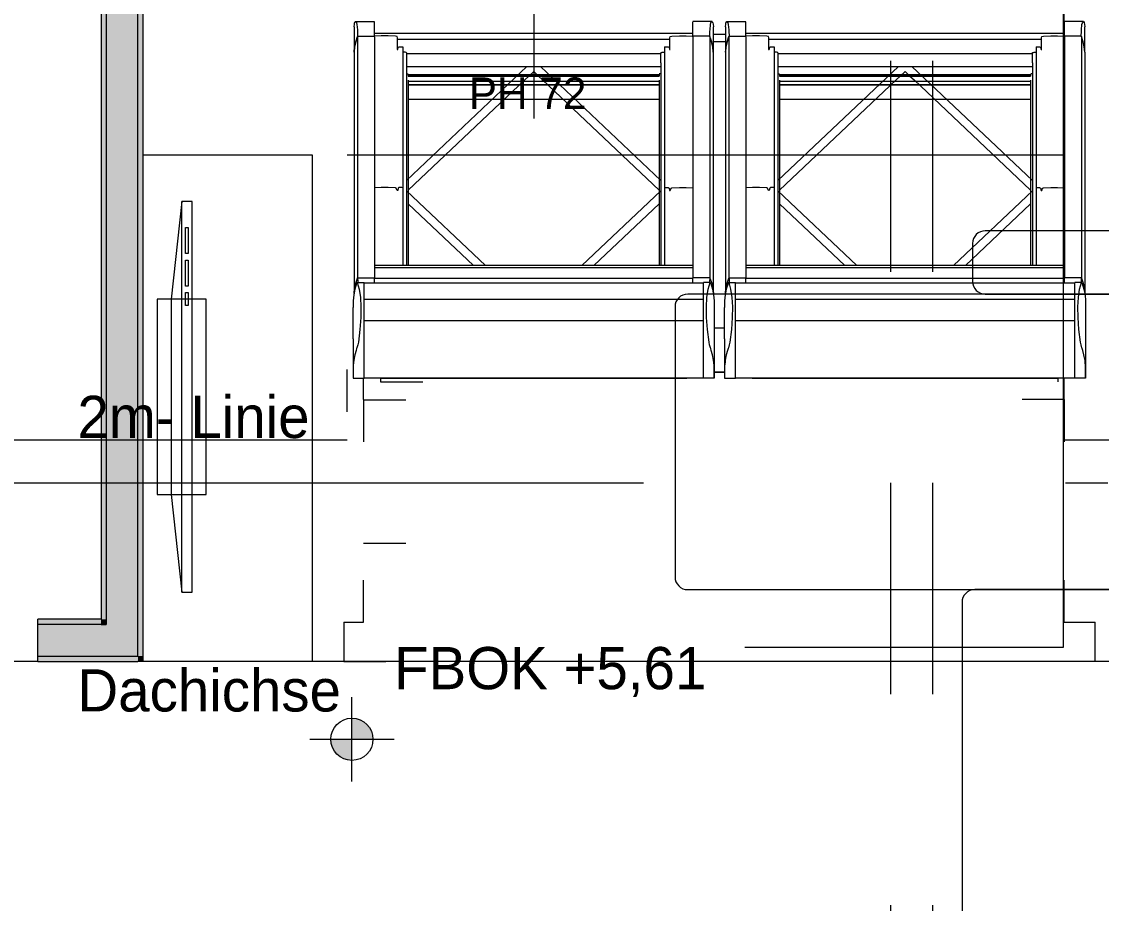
# Model space of a CAD drawing. Header units: metres. Extents: x -4 to 206, y -18 to 45.
# Drawn here: x 48.727 to 51.285, y -5 to -2.911 of the extents above; entities that cross this region are included whole.
import ezdxf

# ---------------------------------------------------------------- set-up
doc = ezdxf.new("R2010")
doc.units = ezdxf.units.M
doc.header["$MEASUREMENT"] = 0
for name, pattern in [('Achse', [0.004, 0.002, -0.001, 0, -0.001]), ('Schnittlinie', [0.006, 0.003, -0.0015, 0, -0.0015]), ('UNSICHTBAR', [0.4, 0, -0.4]), ('Untersicht', [0.001, 0.0005, -0.0005])]:
    doc.linetypes.add(name, pattern=pattern)
for name, color, linetype in [('2._1.DG PP STG2_5_000 Achsraster', 7, 'Continuous'), ('2._1.DG PP STG2_5_130 Wand Innen', 7, 'Continuous'), ('2._1.DG PP STG2_5_310 Dachkonstruktion massiv', 7, 'Continuous'), ('2._1.DG PP STG2_5_325 Dachfenster', 7, 'Continuous'), ('2._1.DG PP STG2_5_510 Möblierung', 7, 'Continuous'), ('2._1.DG PP STG2_5_815 Raumbegrenzung', 7, 'Continuous'), ('2._1.DG PP STG2_5_851 Marker Schnitt', 7, 'Continuous'), ('2._1.DG PP STG2_5_870 Dokumentation allgemein', 7, 'Continuous'), ('2._1.DG PP STG2_5_950 Polierplan Bemaßung', 7, 'Continuous')]:
    doc.layers.add(name, color=color, linetype=linetype)
doc.styles.add('ERSTELLTER_STIL_2', font='')
doc.styles.get('ERSTELLTER_STIL_2').set_extended_font_data('Eurostile')

msp = doc.modelspace()

# ---------------------------------------------------------------- hatches: boundary and pattern name
at = {"layer": '2._1.DG PP STG2_5_130 Wand Innen', "linetype": 'Continuous', "lineweight": 13, "true_color": 0xfb02fe}
for points in [[(48.9275, -4.3265), (48.9275, -1.6787), (48.915, -1.6787), (48.915, -4.3265)], [(49.015, -4.414), (49.015, -1.6787), (49.0025, -1.6787), (49.0025, -4.414)], [(48.915, -4.3265), (48.765, -4.3265), (48.765, -4.339), (48.915, -4.339)], [(48.915, -4.339), (48.9275, -4.339), (48.915, -4.3265)], [(48.9275, -4.3265), (48.915, -4.3265), (48.9275, -4.339)], [(49.0025, -4.414), (48.765, -4.414), (48.765, -4.4265), (49.0025, -4.4265)], [(49.0025, -4.4265), (49.015, -4.4265), (49.0025, -4.414)], [(49.015, -4.414), (49.0025, -4.414), (49.015, -4.4265)]]:
    msp.add_hatch(color=6, dxfattribs=at).paths.add_polyline_path(points)
at = {"layer": '2._1.DG PP STG2_5_130 Wand Innen', "linetype": 'Continuous', "lineweight": 13, "true_color": 0xffaa00}
for points in [[(49.0025, -4.339), (49.0025, -1.6787), (48.9275, -1.6787), (48.9275, -4.339)], [(48.9275, -4.339), (48.765, -4.339), (48.765, -4.414), (48.9275, -4.414)], [(48.9275, -4.414), (49.0025, -4.414), (48.9275, -4.339)], [(49.0025, -4.339), (48.9275, -4.339), (49.0025, -4.414)]]:
    msp.add_hatch(color=40, dxfattribs=at).paths.add_polyline_path(points)
at = {"layer": '2._1.DG PP STG2_5_950 Polierplan Bemaßung', "linetype": 'Continuous', "lineweight": 13, "true_color": 0xfb02fe}
for points in [[(49.5093, -4.611), (49.5593, -4.611), (49.5555, -4.5919), (49.5447, -4.5757), (49.5284, -4.5648), (49.5093, -4.561)], [(49.5093, -4.611), (49.4593, -4.611), (49.4631, -4.6302), (49.4739, -4.6464), (49.4902, -4.6572), (49.5093, -4.661)]]:
    msp.add_hatch(color=6, dxfattribs=at).paths.add_polyline_path(points)

# ---------------------------------------------------------------- linework, layer by layer
at = {"layer": '2._1.DG PP STG2_5_000 Achsraster', "color": 5, "linetype": 'Achse', "lineweight": 0, "ltscale": 1000}
msp.add_line((31.8, -4.0037), (54.3, -4.0037), dxfattribs=at)
at = {"layer": '2._1.DG PP STG2_5_130 Wand Innen', "color": 7, "linetype": 'Continuous', "lineweight": 18, "ltscale": 1000}
for p, q in [((48.9275, -1.6787), (48.9275, -4.339)), ((49.0025, -4.339), (49.0025, -1.6787)), ((48.915, -4.339), (48.765, -4.339)), ((48.915, -4.339), (48.9275, -4.339)), ((48.915, -4.339), (48.9275, -4.339)), ((49.0025, -4.414), (49.0025, -4.339)), ((48.765, -4.414), (48.9275, -4.414)), ((48.9275, -4.414), (49.0025, -4.414)), ((48.9275, -4.414), (49.0025, -4.414))]:
    msp.add_line(p, q, dxfattribs=at)
at = {"layer": '2._1.DG PP STG2_5_130 Wand Innen', "color": 7, "linetype": 'Continuous', "lineweight": 18, "ltscale": 1000, "flags": 128}
for points in [[(49.015, -4.4265), (49.015, -1.6787)], [(48.915, -2.8782), (48.915, -4.3265)], [(48.915, -4.3265), (48.765, -4.3265)], [(48.765, -4.339), (48.765, -4.3265)], [(48.765, -4.414), (48.765, -4.339)], [(48.765, -4.4265), (48.765, -4.414)], [(48.765, -4.4265), (49.0025, -4.4265)], [(49.015, -4.4265), (49.0025, -4.4265)]]:
    msp.add_lwpolyline(points, dxfattribs=at)
at = {"layer": '2._1.DG PP STG2_5_310 Dachkonstruktion massiv', "color": 8, "linetype": 'Schnittlinie', "lineweight": 13, "ltscale": 1000}
for p, q in [((49.4983, -3.2267), (51.1945, -3.2267)), ((48.4678, -3.9015), (49.4983, -3.9015)), ((51.1945, -3.9015), (51.8719, -3.9015))]:
    msp.add_line(p, q, dxfattribs=at)
at = {"layer": '2._1.DG PP STG2_5_310 Dachkonstruktion massiv', "color": 8, "linetype": 'Schnittlinie', "lineweight": 13, "ltscale": 1000, "flags": 128}
for points in [[(51.1945, -2.1478), (51.1945, -4.3933), (49.4983, -4.3933), (49.4983, -2.1478)], [(48.765, -4.4265), (47.965, -4.4265)], [(51.8701, -4.4265), (49.015, -4.4265)]]:
    msp.add_lwpolyline(points, dxfattribs=at)
at = {"layer": '2._1.DG PP STG2_5_325 Dachfenster', "color": 7, "linetype": 'Continuous', "lineweight": 13, "ltscale": 1000}
msp.add_line((49.94, -1.2097), (49.94, -3.1403), dxfattribs=at)
at = {"layer": '2._1.DG PP STG2_5_325 Dachfenster', "color": 253, "linetype": 'Schnittlinie', "lineweight": 13, "ltscale": 1000, "true_color": 0x9f9f9f, "flags": 128}
for points in [[(51.1969, -2.9456), (51.1969, -2.9388), (51.1969, -2.8862)], [(49.5143, -2.9238), (49.5151, -2.9173), (49.5156, -2.9141), (49.516, -2.913), (49.5173, -2.9111), (49.5183, -2.9114), (49.52, -2.9138), (49.521, -2.918), (49.5222, -2.9306), (49.5223, -2.9338), (49.5228, -2.9453)], [(49.5173, -2.9111), (49.5628, -2.9111)], [(49.5628, -2.9453), (49.5628, -2.9306), (49.5628, -2.918), (49.5628, -2.9138), (49.5628, -2.9115)], [(50.3627, -2.9111), (50.3172, -2.9111)], [(50.3172, -2.9453), (50.3172, -2.9306), (50.3172, -2.918), (50.3172, -2.9138), (50.3172, -2.9115)], [(50.3572, -2.9453), (50.3577, -2.9338), (50.3578, -2.9306), (50.359, -2.918), (50.36, -2.9138), (50.3614, -2.9115), (50.3627, -2.9111), (50.364, -2.913), (50.3644, -2.9141), (50.3649, -2.9173), (50.3657, -2.9238)], [(50.3943, -2.9238), (50.3951, -2.9173), (50.3956, -2.9141), (50.396, -2.913), (50.3973, -2.9111), (50.3983, -2.9114), (50.4, -2.9138), (50.401, -2.918), (50.4022, -2.9306), (50.4023, -2.9338), (50.4028, -2.9453)], [(50.3973, -2.9111), (50.4428, -2.9111)], [(50.4428, -2.9453), (50.4428, -2.9306), (50.4428, -2.918), (50.4428, -2.9138), (50.4428, -2.9115)], [(51.2427, -2.9111), (51.1972, -2.9111)], [(51.1972, -2.9453), (51.1972, -2.9306), (51.1972, -2.918), (51.1972, -2.9138), (51.1972, -2.9115)], [(51.2372, -2.9453), (51.2377, -2.9338), (51.2378, -2.9306), (51.239, -2.918), (51.24, -2.9138), (51.2414, -2.9115), (51.2427, -2.9111), (51.244, -2.913), (51.2444, -2.9141), (51.2449, -2.9173), (51.2457, -2.9238)], [(49.5143, -2.9238), (49.5143, -2.9832)], [(49.5628, -2.9388), (50.3172, -2.9388)], [(50.3657, -2.9832), (50.3657, -2.9238)], [(50.3943, -2.9417), (50.38, -2.9417), (50.3657, -2.9417)], [(50.3943, -2.9238), (50.3943, -2.9832)], [(50.4428, -2.9388), (51.1969, -2.9388)], [(51.2457, -2.9832), (51.2457, -2.9238)], [(49.5227, -2.9457), (49.5223, -2.9468), (49.5183, -2.9587), (49.5156, -2.9709), (49.5143, -2.9832)], [(49.5145, -2.9832), (49.5158, -2.9709), (49.5185, -2.9587), (49.5225, -2.9468)], [(49.5225, -2.9468), (49.5243, -2.9458)], [(49.5225, -2.9468), (49.5225, -3.5185)], [(49.5243, -2.9458), (49.5611, -2.9458)], [(49.5611, -2.9458), (49.5628, -2.9471)], [(49.6163, -2.9467), (49.6125, -2.9457), (49.5949, -2.9451), (49.5787, -2.9451), (49.5628, -2.9456)], [(49.5628, -2.9471), (49.5628, -2.9457)], [(49.5628, -2.9471), (49.5628, -3.5177)], [(49.6173, -2.9495), (49.6163, -2.9467)], [(49.6173, -2.9774), (49.6173, -2.9495)], [(49.6173, -2.9531), (50.2627, -2.9531)], [(50.2627, -2.9495), (50.2637, -2.9467)], [(50.2627, -2.9774), (50.2627, -2.9495)], [(50.2637, -2.9467), (50.2675, -2.9457), (50.2851, -2.9451), (50.3013, -2.9451), (50.3172, -2.9456)], [(50.3172, -2.9471), (50.3172, -2.9457)], [(50.3189, -2.9458), (50.3172, -2.9471)], [(50.3172, -2.9471), (50.3172, -3.5177)], [(50.3557, -2.9458), (50.3189, -2.9458)], [(50.3575, -2.9468), (50.3557, -2.9458)], [(50.3657, -2.9832), (50.3644, -2.9709), (50.3617, -2.9587), (50.3577, -2.9468), (50.3573, -2.9457)], [(50.3575, -2.9468), (50.3575, -3.5185)], [(50.3655, -2.9832), (50.3642, -2.9709), (50.3615, -2.9587), (50.3575, -2.9468)], [(50.3943, -2.9594), (50.38, -2.9594), (50.3657, -2.9594)], [(50.4027, -2.9457), (50.4023, -2.9468), (50.3983, -2.9587), (50.3956, -2.9709), (50.3943, -2.9832)], [(50.3945, -2.9832), (50.3958, -2.9709), (50.3985, -2.9587), (50.4025, -2.9468)], [(50.4025, -2.9468), (50.4043, -2.9458)], [(50.4025, -2.9468), (50.4025, -3.5185)], [(50.4043, -2.9458), (50.4411, -2.9458)], [(50.4411, -2.9458), (50.4428, -2.9471)], [(50.4963, -2.9467), (50.4925, -2.9457), (50.4749, -2.9451), (50.4587, -2.9451), (50.4428, -2.9456)], [(50.4428, -2.9471), (50.4428, -2.9457)], [(50.4428, -2.9471), (50.4428, -3.5177)], [(50.4973, -2.9495), (50.4963, -2.9467)], [(50.4973, -2.9774), (50.4973, -2.9495)], [(50.4973, -2.9531), (51.1427, -2.9531)], [(51.1427, -2.9495), (51.1437, -2.9467)], [(51.1427, -2.9774), (51.1427, -2.9495)], [(51.1437, -2.9467), (51.1475, -2.9457), (51.1651, -2.9451), (51.1813, -2.9451), (51.1972, -2.9456)], [(51.1972, -2.9471), (51.1972, -2.9457)], [(51.1989, -2.9458), (51.1972, -2.9471)], [(51.1972, -2.9471), (51.1972, -3.5177)], [(51.2357, -2.9458), (51.1989, -2.9458)], [(51.2375, -2.9468), (51.2357, -2.9458)], [(51.2457, -2.9832), (51.2444, -2.9709), (51.2417, -2.9587), (51.2377, -2.9468), (51.2373, -2.9457)], [(51.2375, -2.9468), (51.2375, -3.5185)], [(51.2455, -2.9832), (51.2442, -2.9709), (51.2415, -2.9587), (51.2375, -2.9468)], [(49.5145, -2.9832), (49.5145, -3.5535)], [(49.6164, -2.9773), (49.6171, -2.9775)], [(49.6171, -2.9775), (49.6179, -2.9772)], [(49.6179, -2.9772), (49.6192, -2.972)], [(49.6192, -2.972), (49.6213, -2.9707)], [(49.6213, -2.9707), (49.6279, -2.9707), (49.6298, -2.9712)], [(49.6298, -2.9712), (49.6298, -3.3049), (49.6298, -3.4885)], [(49.6322, -2.9834), (49.6298, -2.9842)], [(49.6353, -2.9835), (49.6322, -2.9834)], [(49.6381, -2.9846), (49.6353, -2.9835)], [(49.6386, -2.9854), (49.6381, -2.9846)], [(49.6385, -2.9866), (50.2415, -2.9866)], [(49.6385, -2.9868), (49.6385, -2.9974), (49.6385, -3.0017), (49.6385, -3.0067), (49.6385, -3.0076), (49.6385, -3.0084)], [(49.6386, -2.9854), (49.6386, -2.9866)], [(50.2414, -2.9854), (50.2419, -2.9846)], [(50.2414, -2.9854), (50.2414, -2.9866)], [(50.2415, -3.0084), (50.2415, -3.0076), (50.2415, -3.0067), (50.2415, -3.0017), (50.2415, -2.9974), (50.2415, -2.9868)], [(50.2419, -2.9846), (50.2447, -2.9835)], [(50.2447, -2.9835), (50.2478, -2.9834)], [(50.2478, -2.9834), (50.2502, -2.9842)], [(50.2502, -2.9712), (50.2521, -2.9707), (50.2587, -2.9707)], [(50.2502, -2.9712), (50.2502, -3.3049), (50.2502, -3.4885)], [(50.2587, -2.9707), (50.2608, -2.972)], [(50.2608, -2.972), (50.2621, -2.9772)], [(50.2621, -2.9772), (50.2629, -2.9775)], [(50.2629, -2.9775), (50.2636, -2.9773)], [(50.3655, -2.9832), (50.3655, -3.5535)], [(50.3945, -2.9832), (50.3945, -3.5535)], [(50.4964, -2.9773), (50.4971, -2.9775)], [(50.4971, -2.9775), (50.4979, -2.9772)], [(50.4979, -2.9772), (50.4992, -2.972)], [(50.4992, -2.972), (50.5013, -2.9707)], [(50.5013, -2.9707), (50.5079, -2.9707), (50.5098, -2.9712)], [(50.5098, -2.9712), (50.5098, -3.3049), (50.5098, -3.4885)], [(50.5122, -2.9834), (50.5098, -2.9842)], [(50.5153, -2.9835), (50.5122, -2.9834)], [(50.5181, -2.9846), (50.5153, -2.9835)], [(50.5186, -2.9854), (50.5181, -2.9846)], [(50.5185, -2.9866), (51.1215, -2.9866)], [(50.5185, -2.9868), (50.5185, -2.9974), (50.5185, -3.0017), (50.5185, -3.0067), (50.5185, -3.0076), (50.5185, -3.0084)], [(50.5186, -2.9854), (50.5186, -2.9866)], [(51.1214, -2.9854), (51.1219, -2.9846)], [(51.1214, -2.9854), (51.1214, -2.9866)], [(51.1215, -3.0084), (51.1215, -3.0076), (51.1215, -3.0067), (51.1215, -3.0017), (51.1215, -2.9974), (51.1215, -2.9868)], [(51.1219, -2.9846), (51.1247, -2.9835)], [(51.1247, -2.9835), (51.1278, -2.9834)], [(51.1278, -2.9834), (51.1302, -2.9842)], [(51.1302, -2.9712), (51.1321, -2.9707), (51.1387, -2.9707)], [(51.1302, -2.9712), (51.1302, -3.3049), (51.1302, -3.4885)], [(51.1387, -2.9707), (51.1408, -2.972)], [(51.1408, -2.972), (51.1421, -2.9772)], [(51.1421, -2.9772), (51.1429, -2.9775)], [(51.1429, -2.9775), (51.1436, -2.9773)], [(51.2455, -2.9832), (51.2455, -3.5535)], [(49.6386, -3.0087), (49.6386, -3.4885)], [(49.6386, -3.0173), (50.2414, -3.0173)], [(49.9241, -3.0174), (49.6386, -3.2871)], [(49.6386, -3.0174), (50.2414, -3.0174)], [(49.9559, -3.0174), (50.2414, -3.2871)], [(50.2414, -3.0087), (50.2414, -3.4885)], [(50.5186, -3.0087), (50.5186, -3.4885)], [(50.5186, -3.0173), (51.1214, -3.0173)], [(50.8041, -3.0174), (50.5186, -3.2871)], [(50.5186, -3.0174), (51.1214, -3.0174)], [(50.8359, -3.0174), (51.1214, -3.2871)], [(51.1214, -3.0087), (51.1214, -3.4885)], [(49.6386, -3.0352), (49.6425, -3.0352)], [(49.94, -3.0293), (49.9285, -3.0401), (49.9188, -3.0493), (49.6426, -3.3102)], [(49.6426, -3.0401), (50.2374, -3.0401)], [(49.6427, -3.0354), (49.6427, -3.0401)], [(49.6427, -3.0362), (50.2373, -3.0362)], [(49.6427, -3.0379), (50.2373, -3.0379)], [(49.94, -3.0293), (49.9515, -3.0401), (49.9612, -3.0493), (50.2374, -3.3102)], [(50.2373, -3.0354), (50.2373, -3.0401)], [(50.2414, -3.0352), (50.2375, -3.0352)], [(50.5186, -3.0352), (50.5225, -3.0352)], [(50.82, -3.0293), (50.8085, -3.0401), (50.7988, -3.0493), (50.5226, -3.3102)], [(50.5226, -3.0401), (51.1174, -3.0401)], [(50.5227, -3.0354), (50.5227, -3.0401)], [(50.5227, -3.0362), (51.1173, -3.0362)], [(50.5227, -3.0379), (51.1173, -3.0379)], [(50.82, -3.0293), (50.8315, -3.0401), (50.8412, -3.0493), (51.1174, -3.3102)], [(51.1173, -3.0354), (51.1173, -3.0401)], [(51.1214, -3.0352), (51.1175, -3.0352)], [(49.6427, -3.0496), (49.6427, -3.4885)], [(49.6427, -3.0521), (50.2373, -3.0521)], [(49.6427, -3.0603), (50.2373, -3.0603)], [(49.6427, -3.061), (50.2373, -3.061)], [(50.2373, -3.0496), (50.2373, -3.4885)], [(50.5227, -3.0496), (50.5227, -3.4885)], [(50.5227, -3.0521), (51.1173, -3.0521)], [(50.5227, -3.0603), (51.1173, -3.0603)], [(50.5227, -3.061), (51.1173, -3.061)], [(51.1173, -3.0496), (51.1173, -3.4885)], [(49.6427, -3.0948), (50.2373, -3.0948)], [(50.5227, -3.0948), (51.1173, -3.0948)], [(49.6125, -3.3047), (49.5949, -3.3041), (49.5787, -3.3041), (49.5628, -3.3047)], [(49.6143, -3.3058), (49.6125, -3.3047)], [(49.6163, -3.3109), (49.6143, -3.3058)], [(49.6171, -3.3111), (49.6163, -3.3109)], [(49.6179, -3.3109), (49.6171, -3.3111)], [(49.6192, -3.3057), (49.6179, -3.3109)], [(49.6213, -3.3044), (49.6192, -3.3057)], [(49.6298, -3.3049), (49.6279, -3.3044), (49.6213, -3.3044)], [(49.8257, -3.4885), (49.6386, -3.3118)], [(50.0543, -3.4885), (50.2414, -3.3118)], [(50.2502, -3.3049), (50.2521, -3.3044), (50.2587, -3.3044)], [(50.2587, -3.3044), (50.2608, -3.3057)], [(50.2608, -3.3057), (50.2621, -3.3109)], [(50.2621, -3.3109), (50.2629, -3.3111)], [(50.2629, -3.3111), (50.2637, -3.3109)], [(50.2637, -3.3109), (50.2657, -3.3058)], [(50.2657, -3.3058), (50.2675, -3.3047)], [(50.2675, -3.3047), (50.2851, -3.3041), (50.3013, -3.3041), (50.3172, -3.3047)], [(50.4925, -3.3047), (50.4749, -3.3041), (50.4587, -3.3041), (50.4428, -3.3047)], [(50.4943, -3.3058), (50.4925, -3.3047)], [(50.4963, -3.3109), (50.4943, -3.3058)], [(50.4971, -3.3111), (50.4963, -3.3109)], [(50.4979, -3.3109), (50.4971, -3.3111)], [(50.4992, -3.3057), (50.4979, -3.3109)], [(50.5013, -3.3044), (50.4992, -3.3057)], [(50.5098, -3.3049), (50.5079, -3.3044), (50.5013, -3.3044)], [(50.7057, -3.4885), (50.5186, -3.3118)], [(50.9343, -3.4885), (51.1214, -3.3118)], [(51.1302, -3.3049), (51.1321, -3.3044), (51.1387, -3.3044)], [(51.1387, -3.3044), (51.1408, -3.3057)], [(51.1408, -3.3057), (51.1421, -3.3109)], [(51.1421, -3.3109), (51.1429, -3.3111)], [(51.1429, -3.3111), (51.1437, -3.3109)], [(51.1437, -3.3109), (51.1457, -3.3058)], [(51.1457, -3.3058), (51.1475, -3.3047)], [(51.1475, -3.3047), (51.1651, -3.3041), (51.1813, -3.3041), (51.1972, -3.3047)], [(49.7973, -3.4885), (49.6426, -3.3424)], [(50.0827, -3.4885), (50.2374, -3.3424)], [(50.6773, -3.4885), (50.5226, -3.3424)], [(50.9627, -3.4885), (51.1174, -3.3424)], [(50.3172, -3.4885), (49.5628, -3.4885)], [(50.3172, -3.4944), (49.5628, -3.4944)], [(51.1972, -3.4885), (50.4428, -3.4885)], [(51.1972, -3.4944), (50.4428, -3.4944)], [(49.5221, -3.5289), (49.5266, -3.5449), (49.5295, -3.5643), (49.5308, -3.5868), (49.5304, -3.6122), (49.5283, -3.64), (49.5246, -3.6701), (49.5232, -3.6767), (49.5212, -3.6836), (49.5204, -3.6855), (49.5193, -3.6901), (49.5163, -3.7005), (49.5156, -3.7043), (49.5137, -3.7139), (49.5133, -3.7174), (49.5124, -3.7261), (49.5124, -3.7293), (49.5124, -3.7396), (49.5124, -3.7483), (49.5124, -3.7557)], [(49.5215, -3.5292), (49.5204, -3.5314), (49.5163, -3.5449), (49.5137, -3.5585), (49.5124, -3.5724), (49.5124, -3.5738)], [(49.5143, -3.5554), (49.5156, -3.5431), (49.5183, -3.5309), (49.5223, -3.519), (49.5228, -3.5178)], [(49.5215, -3.5292), (49.5221, -3.5289)], [(49.5221, -3.5289), (49.538, -3.5289)], [(49.5228, -3.5177), (49.5232, -3.5269), (49.5232, -3.5289)], [(49.5228, -3.5177), (49.5628, -3.5177)], [(49.538, -3.7557), (49.538, -3.7483), (49.538, -3.7396), (49.538, -3.7293), (49.538, -3.7174), (49.538, -3.7043), (49.538, -3.6901), (49.538, -3.6836), (49.538, -3.6767), (49.538, -3.6701), (49.538, -3.64), (49.538, -3.6122), (49.538, -3.5868), (49.538, -3.5643), (49.538, -3.5449), (49.538, -3.5289)], [(49.538, -3.5298), (49.5628, -3.5298)], [(49.538, -3.5301), (50.342, -3.5301)], [(49.5628, -3.5298), (49.5628, -3.5269), (49.5628, -3.5177)], [(50.3172, -3.5199), (49.5628, -3.5199)], [(50.3172, -3.5298), (50.3172, -3.5269), (50.3172, -3.5177)], [(50.3572, -3.5177), (50.3172, -3.5177)], [(50.3172, -3.5298), (50.342, -3.5298)], [(50.342, -3.7557), (50.342, -3.7483), (50.342, -3.7396), (50.342, -3.7293), (50.342, -3.7174), (50.342, -3.7043), (50.342, -3.6901), (50.342, -3.6836), (50.342, -3.6767), (50.342, -3.6701), (50.342, -3.64), (50.342, -3.6122), (50.342, -3.5868), (50.342, -3.5643), (50.342, -3.5449), (50.342, -3.5289)], [(50.3579, -3.5289), (50.342, -3.5289)], [(50.3676, -3.7557), (50.3676, -3.7483), (50.3676, -3.7396), (50.3676, -3.7293), (50.3676, -3.7261), (50.3667, -3.7174), (50.3663, -3.7139), (50.3644, -3.7043), (50.3637, -3.7005), (50.3607, -3.6901), (50.3596, -3.6855), (50.3588, -3.6836), (50.3568, -3.6767), (50.3554, -3.6701), (50.3517, -3.64), (50.3496, -3.6122), (50.3492, -3.5868), (50.3505, -3.5643), (50.3534, -3.5449), (50.3579, -3.5289)], [(50.3572, -3.5177), (50.3568, -3.5269), (50.3568, -3.5289)], [(50.3572, -3.5178), (50.3577, -3.519), (50.3617, -3.5309), (50.3644, -3.5431), (50.3657, -3.5554)], [(50.3579, -3.5289), (50.3585, -3.5292)], [(50.3585, -3.5292), (50.3596, -3.5314), (50.3637, -3.5449), (50.3663, -3.5585), (50.3676, -3.5724), (50.3676, -3.5738)], [(50.4021, -3.5289), (50.4066, -3.5449), (50.4095, -3.5643), (50.4108, -3.5868), (50.4104, -3.6122), (50.4083, -3.64), (50.4046, -3.6701), (50.4032, -3.6767), (50.4012, -3.6836), (50.4004, -3.6855), (50.3993, -3.6901), (50.3963, -3.7005), (50.3956, -3.7043), (50.3937, -3.7139), (50.3933, -3.7174), (50.3924, -3.7261), (50.3924, -3.7293), (50.3924, -3.7396), (50.3924, -3.7483), (50.3924, -3.7557)], [(50.4015, -3.5292), (50.4004, -3.5314), (50.3963, -3.5449), (50.3937, -3.5585), (50.3924, -3.5724), (50.3924, -3.5738)], [(50.3943, -3.5554), (50.3956, -3.5431), (50.3983, -3.5309), (50.4023, -3.519), (50.4028, -3.5178)], [(50.4015, -3.5292), (50.4021, -3.5289)], [(50.4021, -3.5289), (50.418, -3.5289)], [(50.4028, -3.5177), (50.4032, -3.5269), (50.4032, -3.5289)], [(50.4028, -3.5177), (50.4428, -3.5177)], [(50.418, -3.7557), (50.418, -3.7483), (50.418, -3.7396), (50.418, -3.7293), (50.418, -3.7174), (50.418, -3.7043), (50.418, -3.6901), (50.418, -3.6836), (50.418, -3.6767), (50.418, -3.6701), (50.418, -3.64), (50.418, -3.6122), (50.418, -3.5868), (50.418, -3.5643), (50.418, -3.5449), (50.418, -3.5289)], [(50.418, -3.5298), (50.4428, -3.5298)], [(50.418, -3.5301), (51.222, -3.5301)], [(50.4428, -3.5298), (50.4428, -3.5269), (50.4428, -3.5177)], [(51.1972, -3.5199), (50.4428, -3.5199)], [(51.1972, -3.5298), (51.1972, -3.5269), (51.1972, -3.5177)], [(51.2372, -3.5177), (51.1972, -3.5177)], [(51.1972, -3.5298), (51.222, -3.5298)], [(51.222, -3.7557), (51.222, -3.7483), (51.222, -3.7396), (51.222, -3.7293), (51.222, -3.7174), (51.222, -3.7043), (51.222, -3.6901), (51.222, -3.6836), (51.222, -3.6767), (51.222, -3.6701), (51.222, -3.64), (51.222, -3.6122), (51.222, -3.5868), (51.222, -3.5643), (51.222, -3.5449), (51.222, -3.5289)], [(51.2379, -3.5289), (51.222, -3.5289)], [(51.2476, -3.7557), (51.2476, -3.7483), (51.2476, -3.7396), (51.2476, -3.7293), (51.2476, -3.7261), (51.2467, -3.7174), (51.2463, -3.7139), (51.2444, -3.7043), (51.2437, -3.7005), (51.2407, -3.6901), (51.2396, -3.6855), (51.2388, -3.6836), (51.2368, -3.6767), (51.2354, -3.6701), (51.2317, -3.64), (51.2296, -3.6122), (51.2292, -3.5868), (51.2305, -3.5643), (51.2334, -3.5449), (51.2379, -3.5289)], [(51.2372, -3.5177), (51.2368, -3.5269), (51.2368, -3.5289)], [(51.2372, -3.5178), (51.2377, -3.519), (51.2417, -3.5309), (51.2444, -3.5431), (51.2457, -3.5554)], [(51.2379, -3.5289), (51.2385, -3.5292)], [(51.2385, -3.5292), (51.2396, -3.5314), (51.2437, -3.5449), (51.2463, -3.5585), (51.2476, -3.5724), (51.2476, -3.5738)], [(49.5124, -3.5738), (49.5124, -3.5884)], [(49.538, -3.5683), (50.342, -3.5683)], [(50.3676, -3.5738), (50.3676, -3.5884)], [(50.3924, -3.5738), (50.3924, -3.5884)], [(50.418, -3.5683), (51.222, -3.5683)], [(51.2476, -3.5738), (51.2476, -3.5884)], [(49.5124, -3.6621), (49.5124, -3.5884)], [(50.3676, -3.5884), (50.3676, -3.6621)], [(50.3924, -3.6621), (50.3924, -3.5884)], [(51.2476, -3.5884), (51.2476, -3.6621)], [(49.538, -3.6192), (50.342, -3.6192)], [(50.418, -3.6192), (51.222, -3.6192)], [(50.3676, -3.6367), (50.38, -3.6367), (50.3924, -3.6367)], [(49.5124, -3.6621), (49.5124, -3.7536)], [(50.3676, -3.6621), (50.3676, -3.7536)], [(50.3924, -3.6621), (50.3924, -3.7536)], [(51.2476, -3.6621), (51.2476, -3.7536)], [(49.5124, -3.7536), (49.5124, -3.7557)], [(49.5124, -3.7557), (49.538, -3.7557)], [(49.538, -3.7545), (50.342, -3.7545)], [(49.5773, -3.7545), (49.5773, -3.756)], [(50.3027, -3.7562), (49.5773, -3.7562)], [(49.5856, -3.756), (49.5864, -3.7555)], [(49.5864, -3.7555), (49.5866, -3.7545)], [(50.2936, -3.7555), (50.2934, -3.7545)], [(50.2936, -3.7555), (50.2944, -3.756)], [(50.3027, -3.7545), (50.3027, -3.756)], [(50.3676, -3.7557), (50.342, -3.7557)], [(50.3924, -3.7418), (50.38, -3.7418), (50.3676, -3.7418)], [(50.3924, -3.7425), (50.38, -3.7425), (50.3676, -3.7425)], [(50.3676, -3.7536), (50.3676, -3.7557)], [(50.3924, -3.7536), (50.3924, -3.7557)], [(50.3924, -3.7557), (50.418, -3.7557)], [(50.418, -3.7545), (51.222, -3.7545)], [(50.4573, -3.7545), (50.4573, -3.756)], [(51.1827, -3.7562), (50.4573, -3.7562)], [(50.4656, -3.756), (50.4664, -3.7555)], [(50.4664, -3.7555), (50.4666, -3.7545)], [(51.1736, -3.7555), (51.1734, -3.7545)], [(51.1736, -3.7555), (51.1744, -3.756)], [(51.1827, -3.7545), (51.1827, -3.756)], [(51.2476, -3.7557), (51.222, -3.7557)], [(51.2476, -3.7536), (51.2476, -3.7557)]]:
    msp.add_lwpolyline(points, dxfattribs=at)
at = {"layer": '2._1.DG PP STG2_5_325 Dachfenster', "color": 255, "linetype": 'UNSICHTBAR', "lineweight": 13, "ltscale": 1000, "flags": 128}
for points in [[(49.5369, -3.806), (49.5369, -3.7557)], [(49.5773, -3.7562), (49.5773, -3.7645)], [(51.1827, -3.7645), (51.1827, -3.7562)], [(51.1969, -3.806), (51.1969, -3.7545)], [(49.5773, -3.7645), (51.1827, -3.7645)], [(51.1969, -3.806), (49.5369, -3.806)], [(49.5369, -3.806), (49.5369, -3.8067)], [(49.5369, -3.8067), (51.1969, -3.8067)], [(49.5369, -3.8067), (49.5369, -4.1461)], [(51.1969, -3.806), (51.1969, -3.8067)], [(51.1969, -3.8067), (51.1969, -4.1461)], [(49.5369, -4.1461), (51.1969, -4.1461)], [(49.5369, -4.3338), (49.5369, -4.1461)], [(51.1969, -4.3338), (51.1969, -4.1461)], [(49.49, -4.3338), (49.5369, -4.3338)], [(49.49, -4.3338), (49.49, -4.4265)], [(51.1969, -4.3338), (51.27, -4.3338)], [(51.27, -4.4265), (51.27, -4.3338)], [(49.49, -4.4265), (51.27, -4.4265)]]:
    msp.add_lwpolyline(points, dxfattribs=at)
at = {"layer": '2._1.DG PP STG2_5_510 Möblierung', "color": 8, "linetype": 'Continuous', "lineweight": 13, "ltscale": 1000, "true_color": 0x7e7f7f}
for p, q in [((49.1062, -4.2625), (49.1062, -3.337)), ((49.1149, -3.4604), (49.1149, -3.3987)), ((49.1149, -3.3987), (49.1212, -3.3987)), ((49.1212, -3.3987), (49.1212, -3.4604)), ((49.1212, -3.4604), (49.1149, -3.4604)), ((49.1149, -3.5375), (49.1149, -3.4758)), ((49.1149, -3.4758), (49.1212, -3.4758)), ((49.1212, -3.4758), (49.1212, -3.5375)), ((49.1212, -3.5375), (49.1149, -3.5375)), ((49.1149, -3.5838), (49.1149, -3.553)), ((49.1149, -3.553), (49.1212, -3.553)), ((49.1212, -3.553), (49.1212, -3.5838)), ((49.1212, -3.5838), (49.1149, -3.5838))]:
    msp.add_line(p, q, dxfattribs=at)
at = {"layer": '2._1.DG PP STG2_5_510 Möblierung', "color": 8, "linetype": 'Continuous', "lineweight": 13, "ltscale": 1000, "true_color": 0x7e7f7f, "flags": 128}
for points in [[(49.415, -3.2265), (49.415, -4.4265), (49.015, -4.4265), (49.015, -3.2265)], [(49.1312, -4.2625), (49.1312, -3.337), (49.1062, -3.337), (49.0812, -3.5684), (49.0812, -4.0312), (49.1062, -4.2625)], [(49.164, -4.0312), (49.164, -3.5684), (49.0483, -3.5684), (49.0483, -4.0312)]]:
    msp.add_lwpolyline(points, close=True, dxfattribs=at)
for points in [[(51.0098, -3.4065, 0.414214), (50.9798, -3.4365), (50.9798, -3.5265, 0.414214), (51.0098, -3.5565), (51.6448, -3.5565, 0.414214), (51.6748, -3.5265), (51.6748, -3.4365, 0.414214), (51.6448, -3.4065)], [(50.3048, -3.5565, 0.414214), (50.2748, -3.5865), (50.2748, -4.2265, 0.414214), (50.3048, -4.2565), (51.4748, -4.2565, 0.414214), (51.5048, -4.2265), (51.5048, -3.5865, 0.414214), (51.4748, -3.5565)], [(50.9848, -4.2565, 0.414214), (50.9548, -4.2865), (50.9548, -5.6265, 0.414214), (50.9848, -5.6565), (51.4748, -5.6565, 0.414214), (51.5048, -5.6265), (51.5048, -4.2865, 0.414214), (51.4748, -4.2565)]]:
    msp.add_lwpolyline(points, format="xyb", close=True, dxfattribs=at)
at = {"layer": '2._1.DG PP STG2_5_815 Raumbegrenzung', "color": 8, "linetype": 'Schnittlinie', "lineweight": 13, "ltscale": 1000, "flags": 128}
msp.add_lwpolyline([(49.015, -4.4265), (49.015, -2.0565), (51.8798, -2.0565), (51.8466, -9.8037), (48.365, -9.8037), (48.365, -5.7537), (49.015, -5.7537), (49.015, -5.3537), (48.915, -5.3537), (48.915, -4.4265)], close=True, dxfattribs=at)
at = {"layer": '2._1.DG PP STG2_5_851 Marker Schnitt', "color": 7, "linetype": 'Untersicht', "lineweight": 13, "ltscale": 1000}
for p, q in [((50.7851, 1.9963), (50.7851, -15.6487)), ((50.8851, 1.9963), (50.8851, -15.7421))]:
    msp.add_line(p, q, dxfattribs=at)
at = {"layer": '2._1.DG PP STG2_5_950 Polierplan Bemaßung', "color": 6, "linetype": 'Continuous', "lineweight": 13, "ltscale": 1000, "true_color": 0xfb02fe}
for p, q in [((49.5093, -4.711), (49.5093, -4.511)), ((49.4093, -4.611), (49.6093, -4.611))]:
    msp.add_line(p, q, dxfattribs=at)
msp.add_circle((49.5093, -4.611), 0.05, dxfattribs=at)

# ---------------------------------------------------------------- texts
at = {"layer": '2._1.DG PP STG2_5_325 Dachfenster', "color": 7, "linetype": 'Continuous', "lineweight": 13, "insert": (49.7862, -3.1403), "char_height": 0.075, "attachment_point": 7, "style": 'ERSTELLTER_STIL_2'}
msp.add_mtext('\\A1;{\\pql;\\pt0;\\fEurostile|b0|i0|c0|p0;\\W1.000000;PH 72\\fEurostile|b0|i0|c0|p0;\\W1.000000;\\A1{\\H.66x;\\S^  ;}\\fEurostile|b0|i0|c0|p0;\\W1.000000;\\fEurostile|b0|i0|c0|p0;\\W1.000000;}', dxfattribs=at)
at = {"layer": '2._1.DG PP STG2_5_870 Dokumentation allgemein', "color": 7, "linetype": 'Continuous', "lineweight": 13, "char_height": 0.1, "attachment_point": 4, "style": 'ERSTELLTER_STIL_2'}
for s, insert in [('\\A1;{\\pql;\\fEurostile|b0|i0|c0|p0;\\W1.000000;2m- Linie}', (48.8591, -3.8481)), ('\\A1;{\\pql;\\fEurostile|b0|i0|c0|p0;\\W1.000000;Dachichse}', (48.8591, -4.4958))]:
    msp.add_mtext(s, dxfattribs=dict(at, insert=insert))
at = {"layer": '2._1.DG PP STG2_5_950 Polierplan Bemaßung', "color": 6, "linetype": 'Continuous', "lineweight": 13, "true_color": 0xfb02fe, "insert": (49.6093, -4.511), "char_height": 0.1, "width": 0.791456, "attachment_point": 7, "style": 'ERSTELLTER_STIL_2'}
msp.add_mtext('\\A1;{\\pql;\\fEurostile|b0|i0|c0|p0;\\W1.000000;FBOK +5,61}', dxfattribs=at)

doc.saveas('drawing.dxf')
